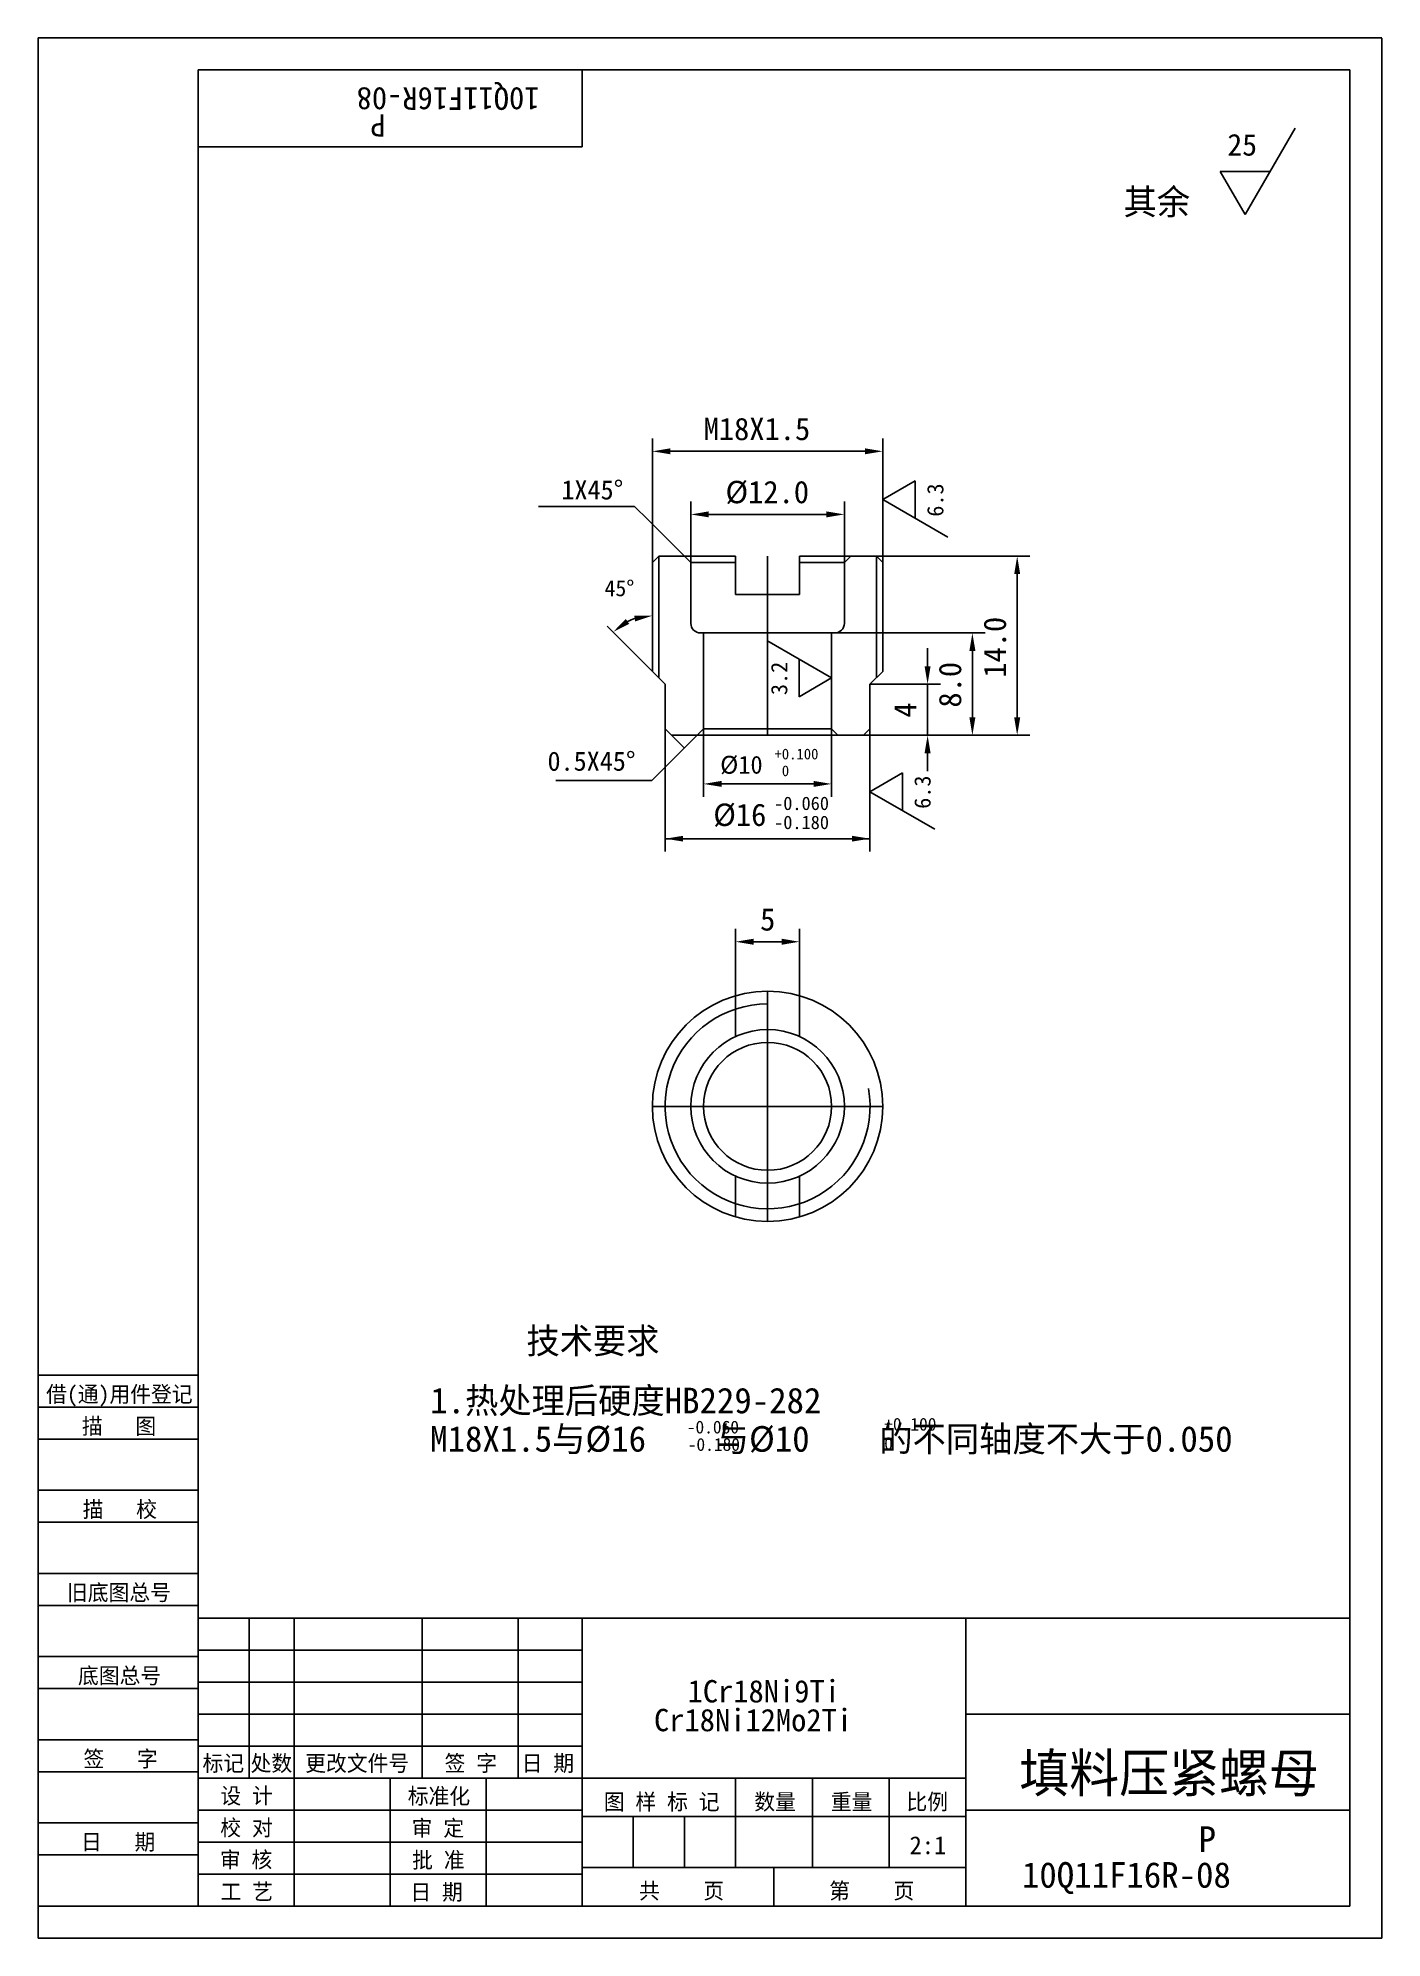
# Model space of a CAD drawing. Header units: metres. Extents: x 0 to 210, y 0 to 297.
import ezdxf

# ---------------------------------------------------------------- set-up
doc = ezdxf.new("R2010")
doc.units = ezdxf.units.M
for name, color, linetype in [('C', 6, 'Continuous'), ('D', 1, 'Continuous'), ('FL', 5, 'Continuous'), ('T', 7, 'Continuous'), ('TL', 4, 'Continuous')]:
    doc.layers.add(name, color=color, linetype=linetype)

# ---------------------------------------------------------------- blocks, each defined once
blk = doc.blocks.new('TUKUN4')
at = {"layer": 'FL'}
for p, q in [((0, 297), (0, 0)), ((210, 297), (0, 297)), ((210, 0), (210, 297)), ((0, 78), (25, 78)), ((0, 70), (25, 70)), ((0, 65), (25, 65)), ((0, 57), (25, 57)), ((0, 52), (25, 52)), ((33, 25), (33, 50)), ((40, 5), (40, 50)), ((60, 25), (60, 50)), ((75, 25), (75, 50)), ((25, 45), (85, 45)), ((0, 44), (25, 44)), ((0, 39), (25, 39)), ((25, 40), (85, 40)), ((25, 35), (85, 35)), ((0, 31), (25, 31)), ((25, 30), (85, 30)), ((0, 26), (25, 26)), ((70, 5), (70, 25)), ((0, 18), (25, 18)), ((25, 20), (85, 20)), ((25, 15), (85, 15)), ((0, 13), (25, 13)), ((25, 10), (85, 10)), ((0, 0), (210, 0))]:
    blk.add_line(p, q, dxfattribs=at)
at = {"layer": 'TL'}
for p, q in [((25, 5), (25, 292)), ((205, 292), (25, 292)), ((85, 292), (85, 280)), ((205, 5), (205, 292)), ((85, 280), (25, 280)), ((0, 88), (25, 88)), ((0, 83), (25, 83)), ((205, 50), (25, 50)), ((85, 5), (85, 50)), ((145, 5), (145, 50)), ((205, 35), (145, 35)), ((145, 25), (25, 25)), ((55, 5), (55, 25)), ((109, 11), (109, 25)), ((121, 11), (121, 25)), ((133, 11), (133, 25)), ((85, 19), (145, 19)), ((93, 11), (93, 19)), ((101, 11), (101, 19)), ((205, 20), (145, 20)), ((145, 11), (85, 11)), ((115, 5), (115, 11)), ((0, 5), (205, 5))]:
    blk.add_line(p, q, dxfattribs=at)
at = {"layer": 'T'}
for s, p in [('借(通)用件登记', (1.26, 83.76)), ('描   图', (6.86, 78.76)), ('描   校', (6.98, 65.76)), ('旧底图总号', (4.52, 52.76)), ('底图总号', (6.25, 39.76)), ('签   字', (7.1, 26.76)), ('标记', (25.71, 26.07)), ('处数', (33.22, 26.07)), ('更改文件号', (41.75, 26.07)), ('签 字', (63.53, 26.07)), ('日 期', (75.57, 26.07)), ('设 计', (28.5, 20.99)), ('标准化', (57.77, 20.93)), ('图 样 标 记', (88.4, 20.04)), ('数量', (111.92, 20.04)), ('重量', (123.88, 20.04)), ('比例', (135.7, 20.04)), ('校 对', (28.48, 15.99)), ('审 定', (58.39, 15.93)), ('日   期', (6.72, 13.76)), ('审 核', (28.41, 10.99)), ('批 准', (58.46, 10.93)), ('共    页', (93.91, 6.13)), ('第    页', (123.62, 6.13)), ('工 艺', (28.52, 5.99)), ('日 期', (58.18, 5.93))]:
    blk.add_text(s, height=2.5, dxfattribs=at).set_placement(p)

msp = doc.modelspace()

# ---------------------------------------------------------------- linework, layer by layer
at = {"layer": 'C'}
for p, q in [((114, 216), (114, 188)), ((114, 148), (114, 130)), ((114, 130), (96, 130)), ((114, 130), (132, 130)), ((114, 130), (114, 112))]:
    msp.add_line(p, q, dxfattribs=at)
at = {"layer": 'D'}
for p, q in [((196.41, 282.91), (188.6, 269.39)), ((188.6, 269.39), (184.7, 276.15)), ((184.7, 276.15), (192.51, 276.15)), ((96, 215), (96, 234.39)), ((98.8, 232.39), (129.2, 232.39)), ((132, 215), (132, 234.39)), ((132, 224.84), (137.07, 227.76)), ((137.07, 227.76), (137.07, 221.91)), ((93.22, 223.78), (78.22, 223.78)), ((95.34, 221.66), (93.22, 223.78)), ((102, 215), (102, 224.53)), ((126, 215), (126, 224.53)), ((142.14, 218.98), (132, 224.84)), ((101, 216), (95.34, 221.66)), ((104.8, 222.53), (123.2, 222.53)), ((131, 216), (155, 216)), ((153, 190.8), (153, 213.2)), ((96, 198), (88.93, 205.07)), ((113.86, 202.81), (124, 196.96)), ((124.5, 204), (148, 204)), ((118.93, 194.03), (118.93, 199.88)), ((139, 198.8), (139, 201.6)), ((146, 190.8), (146, 201.2)), ((124, 196.96), (118.93, 194.03)), ((130, 196), (141, 196)), ((139, 188), (139, 196)), ((98, 189), (98, 169.84)), ((99, 188), (101, 186)), ((103, 188), (99.46, 184.46)), ((104, 189), (104, 178.4)), ((124, 189), (124, 178.4)), ((129, 188), (141, 188)), ((129, 188), (148, 188)), ((129, 188), (155, 188)), ((130, 189), (130, 169.84)), ((99.46, 184.46), (95.93, 180.93)), ((139, 185.2), (139, 182.4)), ((130, 179.18), (135.07, 182.11)), ((135.07, 182.11), (135.07, 176.25)), ((95.93, 180.93), (80.93, 180.93)), ((106.8, 180.4), (121.2, 180.4)), ((140.14, 173.32), (130, 179.18)), ((98, 171.84), (130, 171.84)), ((109, 147.29), (109, 157.73)), ((119, 147.29), (119, 157.73)), ((111.8, 155.73), (116.2, 155.73))]:
    msp.add_line(p, q, dxfattribs=at)
msp.add_arc((96, 198), 8.7, 108.52, 116.48, dxfattribs=at)
for points in [[(98.8, 232.86), (98.8, 231.93), (96, 232.39)], [(129.2, 232.86), (129.2, 231.93), (132, 232.39)], [(104.8, 223), (104.8, 222.07), (102, 222.53)], [(123.2, 223), (123.2, 222.07), (126, 222.53)], [(152.53, 213.2), (153.47, 213.2), (153, 216)], [(92.39, 205.41), (91.85, 206.17), (89.85, 204.15)], [(93.16, 206.71), (93.31, 205.79), (96, 206.7)], [(145.53, 201.2), (146.47, 201.2), (146, 204)], [(138.53, 198.8), (139.47, 198.8), (139, 196)], [(145.53, 190.8), (146.47, 190.8), (146, 188)], [(152.53, 190.8), (153.47, 190.8), (153, 188)], [(138.53, 185.2), (139.47, 185.2), (139, 188)], [(106.8, 180.87), (106.8, 179.94), (104, 180.4)], [(121.2, 180.87), (121.2, 179.94), (124, 180.4)], [(98, 171.84), (100.8, 172.29), (100.8, 171.39)], [(130, 171.84), (127.2, 172.29), (127.2, 171.39)], [(111.8, 156.2), (111.8, 155.26), (109, 155.73)], [(116.2, 156.2), (116.2, 155.26), (119, 155.73)]]:
    msp.add_solid(points, dxfattribs=at)
at = {"layer": 'FL'}
for p, q in [((97, 216), (97, 197)), ((131, 216), (131, 197))]:
    msp.add_line(p, q, dxfattribs=at)
msp.add_lwpolyline([(114, 146, 2.75), (129.76, 132.78, 2.75)], format="xyb", dxfattribs=at)
at = {"layer": 'TL'}
for p, q in [((109, 216), (101, 216)), ((102, 215), (109, 215)), ((109, 210), (109, 216)), ((127, 216), (119, 216)), ((119, 216), (119, 210)), ((119, 215), (126, 215)), ((119, 210), (109, 210)), ((124, 204), (104, 204)), ((114, 188), (103, 188)), ((104, 189), (124, 189)), ((114, 188), (125, 188))]:
    msp.add_line(p, q, dxfattribs=at)
for points in [[(98, 196), (96, 198), (96, 215), (97, 216), (101, 216), (102, 215), (102, 205.5, 0.41), (103.5, 204), (104, 204), (104, 189), (103, 188), (99, 188), (98, 189), (98, 192)], [(130, 196), (132, 198), (132, 215), (131, 216), (127, 216), (126, 215), (126, 205.5, -0.41), (124.5, 204), (124, 204), (124, 189), (125, 188), (129, 188), (130, 189), (130, 192)], [(114, 112, 1), (114, 148, 1)], [(114, 142, 1), (114, 118, 1)], [(114, 140, 1), (114, 120, 1)]]:
    msp.add_lwpolyline(points, format="xyb", close=True, dxfattribs=at)
for points in [[(109, 140.91), (109, 147.29)], [(119, 140.91), (119, 147.29)], [(109, 112.71), (109, 119.09)], [(119, 112.71), (119, 119.09)]]:
    msp.add_lwpolyline(points, dxfattribs=at)

# ---------------------------------------------------------------- block references
at = {"layer": 'D'}
msp.add_blockref('TUKUN4', (0, 0), dxfattribs=at)

# ---------------------------------------------------------------- texts
for s, height, rotation, p in [('10Q11F16R-08', 3.5, 180, (78.36, 289.27)), ('P', 3.5, 180, (54.32, 285.09)), ('6.3', 2.55, 90, (141.47, 222.17)), ('14.0', 3.5, 90, (151.25, 197)), ('3.2', 2.55, 90, (117.08, 194.29)), ('8.0', 3.5, 90, (144.25, 192.33)), ('4', 3.5, 90, (137.25, 190.75)), ('6.3', 2.55, 90, (139.47, 176.51))]:
    msp.add_text(s, height=height, rotation=rotation, dxfattribs=at).set_placement(p)
for s, height, p in [('25', 3.4, (185.85, 278.61)), ('其余', 4, (169.62, 269.39)), ('M18X1.5', 3.5, (104, 234.14)), ('1X45%%d', 3, (81.78, 224.87)), ('%%C12.0', 3.5, (107.42, 224.28)), ('45%%D', 2.5, (88.52, 209.74)), ('0.5X45%%d', 3, (79.61, 182.46)), ('%%C10', 2.8, (106.59, 182)), ('+0.100', 1.68, (115.08, 184.24)), (' 0', 1.68, (115.08, 181.61)), ('-0.060', 2.1, (115.02, 176.32)), ('%%C16', 3.5, (105.51, 173.83)), ('-0.180', 2.1, (115.02, 173.34)), ('5', 3.5, (112.83, 157.48)), ('技术要求', 4, (76.31, 91.35)), ('1.热处理后硬度HB229-282', 4, (61.28, 82.02)), ('M18X1.5与%%C16    与%%C10    的不同轴度不大于0.050', 4, (61.28, 76.02)), ('-0.060', 2, (101.37, 78.87)), ('+0.100', 2, (132.22, 79.31)), ('-0.180', 2, (101.52, 76.15)), ('0', 2, (132.22, 76.31)), ('1Cr18Ni9Ti', 3.5, (101.5, 36.82)), ('Cr18Ni12Mo2Ti', 3.5, (96.25, 32.32)), ('填料压紧螺母', 6, (153.33, 22.79)), ('2:1', 2.8, (136.19, 13.1)), ('P', 4, (181.34, 13.46)), ('10Q11F16R-08', 4, (153.74, 7.86))]:
    msp.add_text(s, height=height, dxfattribs=at).set_placement(p)

doc.saveas('drawing.dxf')
